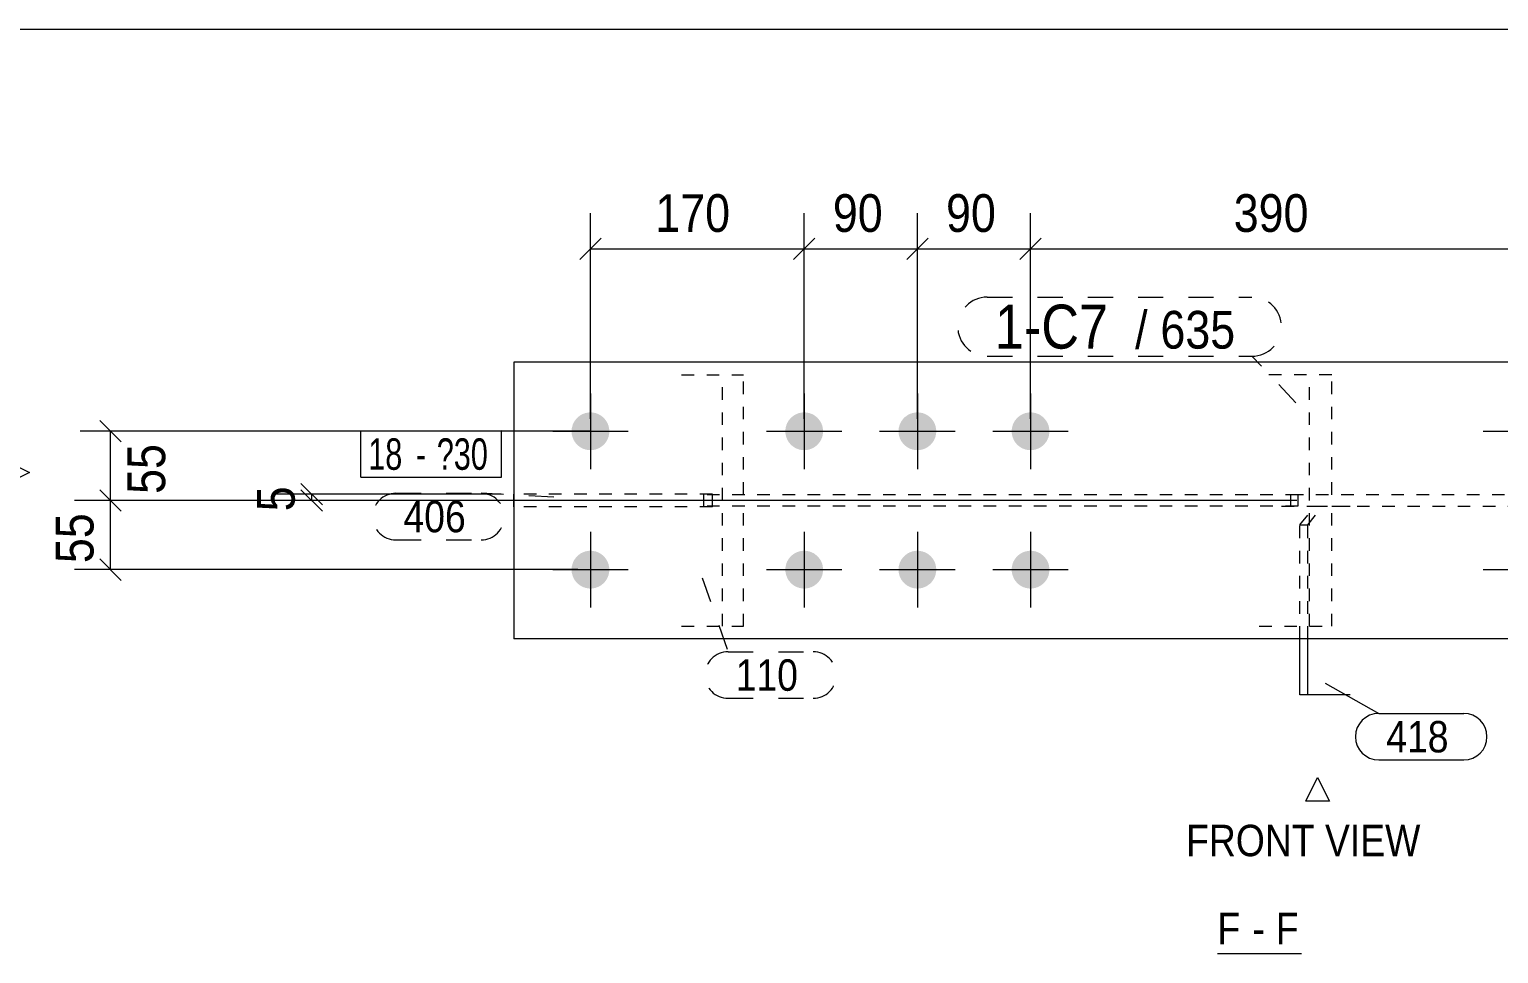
# Model space of a CAD drawing. Header units: millimetres. Extents: x 2 to 579, y 1 to 825.
# Drawn here: x 134.9 to 251.8, y 751.5 to 825 of the extents above; entities that cross this region are included whole.
import ezdxf

# ---------------------------------------------------------------- set-up
doc = ezdxf.new("R2010")
doc.units = ezdxf.units.MM
for name, pattern in [('XKITLINE00', [0]), ('XKITLINE01', [4, 1, -1, 1, -1]), ('XKITLINE02', [4, 2, -2]), ('XKITLINE03', [6, 3, -1, 1, -1])]:
    doc.linetypes.add(name, pattern=pattern)
for name, color, linetype, lineweight in [('Bolt', 3, 'Continuous', 0), ('BoltMark', 7, 'Continuous', 0), ('Dimensions', 7, 'Continuous', 0), ('DrawingSheet', 5, 'Continuous', 0), ('OtherObjectType', 7, 'Continuous', 0), ('Part', 2, 'Continuous', 0), ('PartMark', 7, 'Continuous', 0)]:
    doc.layers.add(name, color=color, linetype=linetype, lineweight=lineweight)
doc.styles.add('ARIAL', font='ARIAL.TTF')
doc.styles.add('ARIAL_NARROW', font='ARIALN.TTF')

# ---------------------------------------------------------------- blocks, each defined once
blk = doc.blocks.new('*A90')
at = {"layer": 'Bolt'}
for points in [[(179.61, 794.55), (179.64, 794.55), (179.68, 794.55), (179.72, 794.54), (179.75, 794.54), (179.79, 794.53), (179.83, 794.53), (179.86, 794.52), (179.9, 794.51), (179.94, 794.51), (179.97, 794.5), (180.01, 794.49), (180.04, 794.47), (180.08, 794.46), (180.11, 794.45), (180.14, 794.44), (180.18, 794.42), (180.21, 794.41), (180.25, 794.39), (180.28, 794.37), (180.31, 794.36), (180.34, 794.34), (180.37, 794.32), (180.4, 794.3), (180.43, 794.28), (180.46, 794.25), (180.49, 794.23), (180.52, 794.21), (180.55, 794.19), (180.58, 794.16), (180.61, 794.14), (180.63, 794.11), (180.66, 794.08), (180.68, 794.06), (180.71, 794.03), (180.73, 794), (180.75, 793.97), (180.78, 793.94), (180.8, 793.91), (180.82, 793.88), (180.84, 793.85), (180.86, 793.82), (180.88, 793.79), (180.89, 793.76), (180.91, 793.72), (180.93, 793.69), (180.94, 793.66), (180.96, 793.62), (180.97, 793.59), (180.98, 793.56), (181, 793.52), (181.01, 793.49), (181.02, 793.45), (181.03, 793.41), (181.03, 793.38), (181.04, 793.34), (181.05, 793.31), (181.05, 793.27), (181.06, 793.23), (181.06, 793.2), (181.07, 793.16), (181.07, 793.12), (181.07, 793.09), (181.07, 793.05), (181.07, 793.01), (181.07, 792.98), (181.07, 792.94), (181.06, 792.9), (181.06, 792.87), (181.05, 792.83), (181.05, 792.79), (181.04, 792.76), (181.03, 792.72), (181.03, 792.69), (181.02, 792.65), (181.01, 792.61), (181, 792.58), (180.98, 792.54), (180.97, 792.51), (180.96, 792.48), (180.94, 792.44), (180.93, 792.41), (180.91, 792.38), (180.89, 792.34), (180.88, 792.31), (180.86, 792.28), (180.84, 792.25), (180.82, 792.22), (180.8, 792.19), (180.78, 792.16), (180.75, 792.13), (180.73, 792.1), (180.71, 792.07), (180.68, 792.04), (180.66, 792.02), (180.63, 791.99), (180.61, 791.96), (180.58, 791.94), (180.55, 791.91), (180.52, 791.89), (180.49, 791.87), (180.46, 791.85), (180.43, 791.82), (180.4, 791.8), (180.37, 791.78), (180.34, 791.76), (180.31, 791.74), (180.28, 791.73), (180.25, 791.71), (180.21, 791.69), (180.18, 791.68), (180.14, 791.66), (180.11, 791.65), (180.08, 791.64), (180.04, 791.63), (180.01, 791.61), (179.97, 791.6), (179.94, 791.59), (179.9, 791.59), (179.86, 791.58), (179.83, 791.57), (179.79, 791.57), (179.75, 791.56), (179.72, 791.56), (179.68, 791.55), (179.64, 791.55), (179.61, 791.55), (179.57, 791.55), (179.53, 791.55), (179.5, 791.55), (179.46, 791.55), (179.42, 791.56), (179.39, 791.56), (179.35, 791.57), (179.31, 791.57), (179.28, 791.58), (179.24, 791.59), (179.21, 791.59), (179.17, 791.6), (179.14, 791.61), (179.1, 791.63), (179.07, 791.64), (179.03, 791.65), (179, 791.66), (178.96, 791.68), (178.93, 791.69), (178.9, 791.71), (178.86, 791.73), (178.83, 791.74), (178.8, 791.76), (178.77, 791.78), (178.74, 791.8), (178.71, 791.82), (178.68, 791.85), (178.65, 791.87), (178.62, 791.89), (178.59, 791.91), (178.56, 791.94), (178.54, 791.96), (178.51, 791.99), (178.48, 792.02), (178.46, 792.04), (178.44, 792.07), (178.41, 792.1), (178.39, 792.13), (178.37, 792.16), (178.34, 792.19), (178.32, 792.22), (178.3, 792.25), (178.28, 792.28), (178.27, 792.31), (178.25, 792.34), (178.23, 792.38), (178.21, 792.41), (178.2, 792.44), (178.19, 792.48), (178.17, 792.51), (178.16, 792.54), (178.15, 792.58), (178.14, 792.61), (178.13, 792.65), (178.12, 792.69), (178.11, 792.72), (178.1, 792.76), (178.09, 792.79), (178.09, 792.83), (178.08, 792.87), (178.08, 792.9), (178.08, 792.94), (178.07, 792.98), (178.07, 793.01), (178.07, 793.05), (178.07, 793.09), (178.07, 793.12), (178.08, 793.16), (178.08, 793.2), (178.08, 793.23), (178.09, 793.27), (178.09, 793.31), (178.1, 793.34), (178.11, 793.38), (178.12, 793.41), (178.13, 793.45), (178.14, 793.49), (178.15, 793.52), (178.16, 793.56), (178.17, 793.59), (178.19, 793.62), (178.2, 793.66), (178.21, 793.69), (178.23, 793.72), (178.25, 793.76), (178.27, 793.79), (178.28, 793.82), (178.3, 793.85), (178.32, 793.88), (178.34, 793.91), (178.37, 793.94), (178.39, 793.97), (178.41, 794), (178.44, 794.03), (178.46, 794.06), (178.48, 794.08), (178.51, 794.11), (178.54, 794.14), (178.56, 794.16), (178.59, 794.19), (178.62, 794.21), (178.65, 794.23), (178.68, 794.25), (178.71, 794.28), (178.74, 794.3), (178.77, 794.32), (178.8, 794.34), (178.83, 794.36), (178.86, 794.37), (178.9, 794.39), (178.93, 794.41), (178.96, 794.42), (179, 794.44), (179.03, 794.45), (179.07, 794.46), (179.1, 794.47), (179.14, 794.49), (179.17, 794.5), (179.21, 794.51), (179.24, 794.51), (179.28, 794.52), (179.31, 794.53), (179.35, 794.53), (179.39, 794.54), (179.42, 794.54), (179.46, 794.55), (179.5, 794.55), (179.53, 794.55), (179.57, 794.55)], [(196.61, 794.55), (196.64, 794.55), (196.68, 794.55), (196.72, 794.54), (196.75, 794.54), (196.79, 794.53), (196.83, 794.53), (196.86, 794.52), (196.9, 794.51), (196.94, 794.51), (196.97, 794.5), (197.01, 794.49), (197.04, 794.47), (197.08, 794.46), (197.11, 794.45), (197.14, 794.44), (197.18, 794.42), (197.21, 794.41), (197.25, 794.39), (197.28, 794.37), (197.31, 794.36), (197.34, 794.34), (197.37, 794.32), (197.4, 794.3), (197.43, 794.28), (197.46, 794.25), (197.49, 794.23), (197.52, 794.21), (197.55, 794.19), (197.58, 794.16), (197.61, 794.14), (197.63, 794.11), (197.66, 794.08), (197.68, 794.06), (197.71, 794.03), (197.73, 794), (197.75, 793.97), (197.78, 793.94), (197.8, 793.91), (197.82, 793.88), (197.84, 793.85), (197.86, 793.82), (197.88, 793.79), (197.89, 793.76), (197.91, 793.72), (197.93, 793.69), (197.94, 793.66), (197.96, 793.62), (197.97, 793.59), (197.98, 793.56), (198, 793.52), (198.01, 793.49), (198.02, 793.45), (198.03, 793.41), (198.03, 793.38), (198.04, 793.34), (198.05, 793.31), (198.05, 793.27), (198.06, 793.23), (198.06, 793.2), (198.07, 793.16), (198.07, 793.12), (198.07, 793.09), (198.07, 793.05), (198.07, 793.01), (198.07, 792.98), (198.07, 792.94), (198.06, 792.9), (198.06, 792.87), (198.05, 792.83), (198.05, 792.79), (198.04, 792.76), (198.03, 792.72), (198.03, 792.69), (198.02, 792.65), (198.01, 792.61), (198, 792.58), (197.98, 792.54), (197.97, 792.51), (197.96, 792.48), (197.94, 792.44), (197.93, 792.41), (197.91, 792.38), (197.89, 792.34), (197.88, 792.31), (197.86, 792.28), (197.84, 792.25), (197.82, 792.22), (197.8, 792.19), (197.78, 792.16), (197.75, 792.13), (197.73, 792.1), (197.71, 792.07), (197.68, 792.04), (197.66, 792.02), (197.63, 791.99), (197.61, 791.96), (197.58, 791.94), (197.55, 791.91), (197.52, 791.89), (197.49, 791.87), (197.46, 791.85), (197.43, 791.82), (197.4, 791.8), (197.37, 791.78), (197.34, 791.76), (197.31, 791.74), (197.28, 791.73), (197.25, 791.71), (197.21, 791.69), (197.18, 791.68), (197.14, 791.66), (197.11, 791.65), (197.08, 791.64), (197.04, 791.63), (197.01, 791.61), (196.97, 791.6), (196.94, 791.59), (196.9, 791.59), (196.86, 791.58), (196.83, 791.57), (196.79, 791.57), (196.75, 791.56), (196.72, 791.56), (196.68, 791.55), (196.64, 791.55), (196.61, 791.55), (196.57, 791.55), (196.53, 791.55), (196.5, 791.55), (196.46, 791.55), (196.42, 791.56), (196.39, 791.56), (196.35, 791.57), (196.31, 791.57), (196.28, 791.58), (196.24, 791.59), (196.21, 791.59), (196.17, 791.6), (196.14, 791.61), (196.1, 791.63), (196.07, 791.64), (196.03, 791.65), (196, 791.66), (195.96, 791.68), (195.93, 791.69), (195.9, 791.71), (195.86, 791.73), (195.83, 791.74), (195.8, 791.76), (195.77, 791.78), (195.74, 791.8), (195.71, 791.82), (195.68, 791.85), (195.65, 791.87), (195.62, 791.89), (195.59, 791.91), (195.56, 791.94), (195.54, 791.96), (195.51, 791.99), (195.48, 792.02), (195.46, 792.04), (195.44, 792.07), (195.41, 792.1), (195.39, 792.13), (195.37, 792.16), (195.34, 792.19), (195.32, 792.22), (195.3, 792.25), (195.28, 792.28), (195.27, 792.31), (195.25, 792.34), (195.23, 792.38), (195.21, 792.41), (195.2, 792.44), (195.19, 792.48), (195.17, 792.51), (195.16, 792.54), (195.15, 792.58), (195.14, 792.61), (195.13, 792.65), (195.12, 792.69), (195.11, 792.72), (195.1, 792.76), (195.09, 792.79), (195.09, 792.83), (195.08, 792.87), (195.08, 792.9), (195.08, 792.94), (195.07, 792.98), (195.07, 793.01), (195.07, 793.05), (195.07, 793.09), (195.07, 793.12), (195.08, 793.16), (195.08, 793.2), (195.08, 793.23), (195.09, 793.27), (195.09, 793.31), (195.1, 793.34), (195.11, 793.38), (195.12, 793.41), (195.13, 793.45), (195.14, 793.49), (195.15, 793.52), (195.16, 793.56), (195.17, 793.59), (195.19, 793.62), (195.2, 793.66), (195.21, 793.69), (195.23, 793.72), (195.25, 793.76), (195.27, 793.79), (195.28, 793.82), (195.3, 793.85), (195.32, 793.88), (195.34, 793.91), (195.37, 793.94), (195.39, 793.97), (195.41, 794), (195.44, 794.03), (195.46, 794.06), (195.48, 794.08), (195.51, 794.11), (195.54, 794.14), (195.56, 794.16), (195.59, 794.19), (195.62, 794.21), (195.65, 794.23), (195.68, 794.25), (195.71, 794.28), (195.74, 794.3), (195.77, 794.32), (195.8, 794.34), (195.83, 794.36), (195.86, 794.37), (195.9, 794.39), (195.93, 794.41), (195.96, 794.42), (196, 794.44), (196.03, 794.45), (196.07, 794.46), (196.1, 794.47), (196.14, 794.49), (196.17, 794.5), (196.21, 794.51), (196.24, 794.51), (196.28, 794.52), (196.31, 794.53), (196.35, 794.53), (196.39, 794.54), (196.42, 794.54), (196.46, 794.55), (196.5, 794.55), (196.53, 794.55), (196.57, 794.55)], [(205.61, 794.55), (205.64, 794.55), (205.68, 794.55), (205.72, 794.54), (205.75, 794.54), (205.79, 794.53), (205.83, 794.53), (205.86, 794.52), (205.9, 794.51), (205.94, 794.51), (205.97, 794.5), (206.01, 794.49), (206.04, 794.47), (206.08, 794.46), (206.11, 794.45), (206.14, 794.44), (206.18, 794.42), (206.21, 794.41), (206.25, 794.39), (206.28, 794.37), (206.31, 794.36), (206.34, 794.34), (206.37, 794.32), (206.4, 794.3), (206.43, 794.28), (206.46, 794.25), (206.49, 794.23), (206.52, 794.21), (206.55, 794.19), (206.58, 794.16), (206.61, 794.14), (206.63, 794.11), (206.66, 794.08), (206.68, 794.06), (206.71, 794.03), (206.73, 794), (206.75, 793.97), (206.78, 793.94), (206.8, 793.91), (206.82, 793.88), (206.84, 793.85), (206.86, 793.82), (206.88, 793.79), (206.89, 793.76), (206.91, 793.72), (206.93, 793.69), (206.94, 793.66), (206.96, 793.62), (206.97, 793.59), (206.98, 793.56), (207, 793.52), (207.01, 793.49), (207.02, 793.45), (207.03, 793.41), (207.03, 793.38), (207.04, 793.34), (207.05, 793.31), (207.05, 793.27), (207.06, 793.23), (207.06, 793.2), (207.07, 793.16), (207.07, 793.12), (207.07, 793.09), (207.07, 793.05), (207.07, 793.01), (207.07, 792.98), (207.07, 792.94), (207.06, 792.9), (207.06, 792.87), (207.05, 792.83), (207.05, 792.79), (207.04, 792.76), (207.03, 792.72), (207.03, 792.69), (207.02, 792.65), (207.01, 792.61), (207, 792.58), (206.98, 792.54), (206.97, 792.51), (206.96, 792.48), (206.94, 792.44), (206.93, 792.41), (206.91, 792.38), (206.89, 792.34), (206.88, 792.31), (206.86, 792.28), (206.84, 792.25), (206.82, 792.22), (206.8, 792.19), (206.78, 792.16), (206.75, 792.13), (206.73, 792.1), (206.71, 792.07), (206.68, 792.04), (206.66, 792.02), (206.63, 791.99), (206.61, 791.96), (206.58, 791.94), (206.55, 791.91), (206.52, 791.89), (206.49, 791.87), (206.46, 791.85), (206.43, 791.82), (206.4, 791.8), (206.37, 791.78), (206.34, 791.76), (206.31, 791.74), (206.28, 791.73), (206.25, 791.71), (206.21, 791.69), (206.18, 791.68), (206.14, 791.66), (206.11, 791.65), (206.08, 791.64), (206.04, 791.63), (206.01, 791.61), (205.97, 791.6), (205.94, 791.59), (205.9, 791.59), (205.86, 791.58), (205.83, 791.57), (205.79, 791.57), (205.75, 791.56), (205.72, 791.56), (205.68, 791.55), (205.64, 791.55), (205.61, 791.55), (205.57, 791.55), (205.53, 791.55), (205.5, 791.55), (205.46, 791.55), (205.42, 791.56), (205.39, 791.56), (205.35, 791.57), (205.31, 791.57), (205.28, 791.58), (205.24, 791.59), (205.21, 791.59), (205.17, 791.6), (205.14, 791.61), (205.1, 791.63), (205.07, 791.64), (205.03, 791.65), (205, 791.66), (204.96, 791.68), (204.93, 791.69), (204.9, 791.71), (204.86, 791.73), (204.83, 791.74), (204.8, 791.76), (204.77, 791.78), (204.74, 791.8), (204.71, 791.82), (204.68, 791.85), (204.65, 791.87), (204.62, 791.89), (204.59, 791.91), (204.56, 791.94), (204.54, 791.96), (204.51, 791.99), (204.48, 792.02), (204.46, 792.04), (204.44, 792.07), (204.41, 792.1), (204.39, 792.13), (204.37, 792.16), (204.34, 792.19), (204.32, 792.22), (204.3, 792.25), (204.28, 792.28), (204.27, 792.31), (204.25, 792.34), (204.23, 792.38), (204.21, 792.41), (204.2, 792.44), (204.19, 792.48), (204.17, 792.51), (204.16, 792.54), (204.15, 792.58), (204.14, 792.61), (204.13, 792.65), (204.12, 792.69), (204.11, 792.72), (204.1, 792.76), (204.09, 792.79), (204.09, 792.83), (204.08, 792.87), (204.08, 792.9), (204.08, 792.94), (204.07, 792.98), (204.07, 793.01), (204.07, 793.05), (204.07, 793.09), (204.07, 793.12), (204.08, 793.16), (204.08, 793.2), (204.08, 793.23), (204.09, 793.27), (204.09, 793.31), (204.1, 793.34), (204.11, 793.38), (204.12, 793.41), (204.13, 793.45), (204.14, 793.49), (204.15, 793.52), (204.16, 793.56), (204.17, 793.59), (204.19, 793.62), (204.2, 793.66), (204.21, 793.69), (204.23, 793.72), (204.25, 793.76), (204.27, 793.79), (204.28, 793.82), (204.3, 793.85), (204.32, 793.88), (204.34, 793.91), (204.37, 793.94), (204.39, 793.97), (204.41, 794), (204.44, 794.03), (204.46, 794.06), (204.48, 794.08), (204.51, 794.11), (204.54, 794.14), (204.56, 794.16), (204.59, 794.19), (204.62, 794.21), (204.65, 794.23), (204.68, 794.25), (204.71, 794.28), (204.74, 794.3), (204.77, 794.32), (204.8, 794.34), (204.83, 794.36), (204.86, 794.37), (204.9, 794.39), (204.93, 794.41), (204.96, 794.42), (205, 794.44), (205.03, 794.45), (205.07, 794.46), (205.1, 794.47), (205.14, 794.49), (205.17, 794.5), (205.21, 794.51), (205.24, 794.51), (205.28, 794.52), (205.31, 794.53), (205.35, 794.53), (205.39, 794.54), (205.42, 794.54), (205.46, 794.55), (205.5, 794.55), (205.53, 794.55), (205.57, 794.55)], [(214.61, 794.55), (214.64, 794.55), (214.68, 794.55), (214.72, 794.54), (214.75, 794.54), (214.79, 794.53), (214.83, 794.53), (214.86, 794.52), (214.9, 794.51), (214.94, 794.51), (214.97, 794.5), (215.01, 794.49), (215.04, 794.47), (215.08, 794.46), (215.11, 794.45), (215.14, 794.44), (215.18, 794.42), (215.21, 794.41), (215.25, 794.39), (215.28, 794.37), (215.31, 794.36), (215.34, 794.34), (215.37, 794.32), (215.4, 794.3), (215.43, 794.28), (215.46, 794.25), (215.49, 794.23), (215.52, 794.21), (215.55, 794.19), (215.58, 794.16), (215.61, 794.14), (215.63, 794.11), (215.66, 794.08), (215.68, 794.06), (215.71, 794.03), (215.73, 794), (215.75, 793.97), (215.78, 793.94), (215.8, 793.91), (215.82, 793.88), (215.84, 793.85), (215.86, 793.82), (215.88, 793.79), (215.89, 793.76), (215.91, 793.72), (215.93, 793.69), (215.94, 793.66), (215.96, 793.62), (215.97, 793.59), (215.98, 793.56), (216, 793.52), (216.01, 793.49), (216.02, 793.45), (216.03, 793.41), (216.03, 793.38), (216.04, 793.34), (216.05, 793.31), (216.05, 793.27), (216.06, 793.23), (216.06, 793.2), (216.07, 793.16), (216.07, 793.12), (216.07, 793.09), (216.07, 793.05), (216.07, 793.01), (216.07, 792.98), (216.07, 792.94), (216.06, 792.9), (216.06, 792.87), (216.05, 792.83), (216.05, 792.79), (216.04, 792.76), (216.03, 792.72), (216.03, 792.69), (216.02, 792.65), (216.01, 792.61), (216, 792.58), (215.98, 792.54), (215.97, 792.51), (215.96, 792.48), (215.94, 792.44), (215.93, 792.41), (215.91, 792.38), (215.89, 792.34), (215.88, 792.31), (215.86, 792.28), (215.84, 792.25), (215.82, 792.22), (215.8, 792.19), (215.78, 792.16), (215.75, 792.13), (215.73, 792.1), (215.71, 792.07), (215.68, 792.04), (215.66, 792.02), (215.63, 791.99), (215.61, 791.96), (215.58, 791.94), (215.55, 791.91), (215.52, 791.89), (215.49, 791.87), (215.46, 791.85), (215.43, 791.82), (215.4, 791.8), (215.37, 791.78), (215.34, 791.76), (215.31, 791.74), (215.28, 791.73), (215.25, 791.71), (215.21, 791.69), (215.18, 791.68), (215.14, 791.66), (215.11, 791.65), (215.08, 791.64), (215.04, 791.63), (215.01, 791.61), (214.97, 791.6), (214.94, 791.59), (214.9, 791.59), (214.86, 791.58), (214.83, 791.57), (214.79, 791.57), (214.75, 791.56), (214.72, 791.56), (214.68, 791.55), (214.64, 791.55), (214.61, 791.55), (214.57, 791.55), (214.53, 791.55), (214.5, 791.55), (214.46, 791.55), (214.42, 791.56), (214.39, 791.56), (214.35, 791.57), (214.31, 791.57), (214.28, 791.58), (214.24, 791.59), (214.21, 791.59), (214.17, 791.6), (214.14, 791.61), (214.1, 791.63), (214.07, 791.64), (214.03, 791.65), (214, 791.66), (213.96, 791.68), (213.93, 791.69), (213.9, 791.71), (213.86, 791.73), (213.83, 791.74), (213.8, 791.76), (213.77, 791.78), (213.74, 791.8), (213.71, 791.82), (213.68, 791.85), (213.65, 791.87), (213.62, 791.89), (213.59, 791.91), (213.56, 791.94), (213.54, 791.96), (213.51, 791.99), (213.48, 792.02), (213.46, 792.04), (213.44, 792.07), (213.41, 792.1), (213.39, 792.13), (213.37, 792.16), (213.34, 792.19), (213.32, 792.22), (213.3, 792.25), (213.28, 792.28), (213.27, 792.31), (213.25, 792.34), (213.23, 792.38), (213.21, 792.41), (213.2, 792.44), (213.19, 792.48), (213.17, 792.51), (213.16, 792.54), (213.15, 792.58), (213.14, 792.61), (213.13, 792.65), (213.12, 792.69), (213.11, 792.72), (213.1, 792.76), (213.09, 792.79), (213.09, 792.83), (213.08, 792.87), (213.08, 792.9), (213.08, 792.94), (213.07, 792.98), (213.07, 793.01), (213.07, 793.05), (213.07, 793.09), (213.07, 793.12), (213.08, 793.16), (213.08, 793.2), (213.08, 793.23), (213.09, 793.27), (213.09, 793.31), (213.1, 793.34), (213.11, 793.38), (213.12, 793.41), (213.13, 793.45), (213.14, 793.49), (213.15, 793.52), (213.16, 793.56), (213.17, 793.59), (213.19, 793.62), (213.2, 793.66), (213.21, 793.69), (213.23, 793.72), (213.25, 793.76), (213.27, 793.79), (213.28, 793.82), (213.3, 793.85), (213.32, 793.88), (213.34, 793.91), (213.37, 793.94), (213.39, 793.97), (213.41, 794), (213.44, 794.03), (213.46, 794.06), (213.48, 794.08), (213.51, 794.11), (213.54, 794.14), (213.56, 794.16), (213.59, 794.19), (213.62, 794.21), (213.65, 794.23), (213.68, 794.25), (213.71, 794.28), (213.74, 794.3), (213.77, 794.32), (213.8, 794.34), (213.83, 794.36), (213.86, 794.37), (213.9, 794.39), (213.93, 794.41), (213.96, 794.42), (214, 794.44), (214.03, 794.45), (214.07, 794.46), (214.1, 794.47), (214.14, 794.49), (214.17, 794.5), (214.21, 794.51), (214.24, 794.51), (214.28, 794.52), (214.31, 794.53), (214.35, 794.53), (214.39, 794.54), (214.42, 794.54), (214.46, 794.55), (214.5, 794.55), (214.53, 794.55), (214.57, 794.55)], [(179.61, 783.55), (179.64, 783.55), (179.68, 783.55), (179.72, 783.54), (179.75, 783.54), (179.79, 783.53), (179.83, 783.53), (179.86, 783.52), (179.9, 783.51), (179.94, 783.51), (179.97, 783.5), (180.01, 783.49), (180.04, 783.47), (180.08, 783.46), (180.11, 783.45), (180.14, 783.44), (180.18, 783.42), (180.21, 783.41), (180.25, 783.39), (180.28, 783.37), (180.31, 783.36), (180.34, 783.34), (180.37, 783.32), (180.4, 783.3), (180.43, 783.28), (180.46, 783.25), (180.49, 783.23), (180.52, 783.21), (180.55, 783.19), (180.58, 783.16), (180.61, 783.14), (180.63, 783.11), (180.66, 783.08), (180.68, 783.06), (180.71, 783.03), (180.73, 783), (180.75, 782.97), (180.78, 782.94), (180.8, 782.91), (180.82, 782.88), (180.84, 782.85), (180.86, 782.82), (180.88, 782.79), (180.89, 782.76), (180.91, 782.72), (180.93, 782.69), (180.94, 782.66), (180.96, 782.62), (180.97, 782.59), (180.98, 782.56), (181, 782.52), (181.01, 782.49), (181.02, 782.45), (181.03, 782.41), (181.03, 782.38), (181.04, 782.34), (181.05, 782.31), (181.05, 782.27), (181.06, 782.23), (181.06, 782.2), (181.07, 782.16), (181.07, 782.12), (181.07, 782.09), (181.07, 782.05), (181.07, 782.01), (181.07, 781.98), (181.07, 781.94), (181.06, 781.9), (181.06, 781.87), (181.05, 781.83), (181.05, 781.79), (181.04, 781.76), (181.03, 781.72), (181.03, 781.69), (181.02, 781.65), (181.01, 781.61), (181, 781.58), (180.98, 781.54), (180.97, 781.51), (180.96, 781.48), (180.94, 781.44), (180.93, 781.41), (180.91, 781.38), (180.89, 781.34), (180.88, 781.31), (180.86, 781.28), (180.84, 781.25), (180.82, 781.22), (180.8, 781.19), (180.78, 781.16), (180.75, 781.13), (180.73, 781.1), (180.71, 781.07), (180.68, 781.04), (180.66, 781.02), (180.63, 780.99), (180.61, 780.96), (180.58, 780.94), (180.55, 780.91), (180.52, 780.89), (180.49, 780.87), (180.46, 780.85), (180.43, 780.82), (180.4, 780.8), (180.37, 780.78), (180.34, 780.76), (180.31, 780.74), (180.28, 780.73), (180.25, 780.71), (180.21, 780.69), (180.18, 780.68), (180.14, 780.66), (180.11, 780.65), (180.08, 780.64), (180.04, 780.63), (180.01, 780.61), (179.97, 780.6), (179.94, 780.59), (179.9, 780.59), (179.86, 780.58), (179.83, 780.57), (179.79, 780.57), (179.75, 780.56), (179.72, 780.56), (179.68, 780.55), (179.64, 780.55), (179.61, 780.55), (179.57, 780.55), (179.53, 780.55), (179.5, 780.55), (179.46, 780.55), (179.42, 780.56), (179.39, 780.56), (179.35, 780.57), (179.31, 780.57), (179.28, 780.58), (179.24, 780.59), (179.21, 780.59), (179.17, 780.6), (179.14, 780.61), (179.1, 780.63), (179.07, 780.64), (179.03, 780.65), (179, 780.66), (178.96, 780.68), (178.93, 780.69), (178.9, 780.71), (178.86, 780.73), (178.83, 780.74), (178.8, 780.76), (178.77, 780.78), (178.74, 780.8), (178.71, 780.82), (178.68, 780.85), (178.65, 780.87), (178.62, 780.89), (178.59, 780.91), (178.56, 780.94), (178.54, 780.96), (178.51, 780.99), (178.48, 781.02), (178.46, 781.04), (178.44, 781.07), (178.41, 781.1), (178.39, 781.13), (178.37, 781.16), (178.34, 781.19), (178.32, 781.22), (178.3, 781.25), (178.28, 781.28), (178.27, 781.31), (178.25, 781.34), (178.23, 781.38), (178.21, 781.41), (178.2, 781.44), (178.19, 781.48), (178.17, 781.51), (178.16, 781.54), (178.15, 781.58), (178.14, 781.61), (178.13, 781.65), (178.12, 781.69), (178.11, 781.72), (178.1, 781.76), (178.09, 781.79), (178.09, 781.83), (178.08, 781.87), (178.08, 781.9), (178.08, 781.94), (178.07, 781.98), (178.07, 782.01), (178.07, 782.05), (178.07, 782.09), (178.07, 782.12), (178.08, 782.16), (178.08, 782.2), (178.08, 782.23), (178.09, 782.27), (178.09, 782.31), (178.1, 782.34), (178.11, 782.38), (178.12, 782.41), (178.13, 782.45), (178.14, 782.49), (178.15, 782.52), (178.16, 782.56), (178.17, 782.59), (178.19, 782.62), (178.2, 782.66), (178.21, 782.69), (178.23, 782.72), (178.25, 782.76), (178.27, 782.79), (178.28, 782.82), (178.3, 782.85), (178.32, 782.88), (178.34, 782.91), (178.37, 782.94), (178.39, 782.97), (178.41, 783), (178.44, 783.03), (178.46, 783.06), (178.48, 783.08), (178.51, 783.11), (178.54, 783.14), (178.56, 783.16), (178.59, 783.19), (178.62, 783.21), (178.65, 783.23), (178.68, 783.25), (178.71, 783.28), (178.74, 783.3), (178.77, 783.32), (178.8, 783.34), (178.83, 783.36), (178.86, 783.37), (178.9, 783.39), (178.93, 783.41), (178.96, 783.42), (179, 783.44), (179.03, 783.45), (179.07, 783.46), (179.1, 783.47), (179.14, 783.49), (179.17, 783.5), (179.21, 783.51), (179.24, 783.51), (179.28, 783.52), (179.31, 783.53), (179.35, 783.53), (179.39, 783.54), (179.42, 783.54), (179.46, 783.55), (179.5, 783.55), (179.53, 783.55), (179.57, 783.55)], [(196.61, 783.55), (196.64, 783.55), (196.68, 783.55), (196.72, 783.54), (196.75, 783.54), (196.79, 783.53), (196.83, 783.53), (196.86, 783.52), (196.9, 783.51), (196.94, 783.51), (196.97, 783.5), (197.01, 783.49), (197.04, 783.47), (197.08, 783.46), (197.11, 783.45), (197.14, 783.44), (197.18, 783.42), (197.21, 783.41), (197.25, 783.39), (197.28, 783.37), (197.31, 783.36), (197.34, 783.34), (197.37, 783.32), (197.4, 783.3), (197.43, 783.28), (197.46, 783.25), (197.49, 783.23), (197.52, 783.21), (197.55, 783.19), (197.58, 783.16), (197.61, 783.14), (197.63, 783.11), (197.66, 783.08), (197.68, 783.06), (197.71, 783.03), (197.73, 783), (197.75, 782.97), (197.78, 782.94), (197.8, 782.91), (197.82, 782.88), (197.84, 782.85), (197.86, 782.82), (197.88, 782.79), (197.89, 782.76), (197.91, 782.72), (197.93, 782.69), (197.94, 782.66), (197.96, 782.62), (197.97, 782.59), (197.98, 782.56), (198, 782.52), (198.01, 782.49), (198.02, 782.45), (198.03, 782.41), (198.03, 782.38), (198.04, 782.34), (198.05, 782.31), (198.05, 782.27), (198.06, 782.23), (198.06, 782.2), (198.07, 782.16), (198.07, 782.12), (198.07, 782.09), (198.07, 782.05), (198.07, 782.01), (198.07, 781.98), (198.07, 781.94), (198.06, 781.9), (198.06, 781.87), (198.05, 781.83), (198.05, 781.79), (198.04, 781.76), (198.03, 781.72), (198.03, 781.69), (198.02, 781.65), (198.01, 781.61), (198, 781.58), (197.98, 781.54), (197.97, 781.51), (197.96, 781.48), (197.94, 781.44), (197.93, 781.41), (197.91, 781.38), (197.89, 781.34), (197.88, 781.31), (197.86, 781.28), (197.84, 781.25), (197.82, 781.22), (197.8, 781.19), (197.78, 781.16), (197.75, 781.13), (197.73, 781.1), (197.71, 781.07), (197.68, 781.04), (197.66, 781.02), (197.63, 780.99), (197.61, 780.96), (197.58, 780.94), (197.55, 780.91), (197.52, 780.89), (197.49, 780.87), (197.46, 780.85), (197.43, 780.82), (197.4, 780.8), (197.37, 780.78), (197.34, 780.76), (197.31, 780.74), (197.28, 780.73), (197.25, 780.71), (197.21, 780.69), (197.18, 780.68), (197.14, 780.66), (197.11, 780.65), (197.08, 780.64), (197.04, 780.63), (197.01, 780.61), (196.97, 780.6), (196.94, 780.59), (196.9, 780.59), (196.86, 780.58), (196.83, 780.57), (196.79, 780.57), (196.75, 780.56), (196.72, 780.56), (196.68, 780.55), (196.64, 780.55), (196.61, 780.55), (196.57, 780.55), (196.53, 780.55), (196.5, 780.55), (196.46, 780.55), (196.42, 780.56), (196.39, 780.56), (196.35, 780.57), (196.31, 780.57), (196.28, 780.58), (196.24, 780.59), (196.21, 780.59), (196.17, 780.6), (196.14, 780.61), (196.1, 780.63), (196.07, 780.64), (196.03, 780.65), (196, 780.66), (195.96, 780.68), (195.93, 780.69), (195.9, 780.71), (195.86, 780.73), (195.83, 780.74), (195.8, 780.76), (195.77, 780.78), (195.74, 780.8), (195.71, 780.82), (195.68, 780.85), (195.65, 780.87), (195.62, 780.89), (195.59, 780.91), (195.56, 780.94), (195.54, 780.96), (195.51, 780.99), (195.48, 781.02), (195.46, 781.04), (195.44, 781.07), (195.41, 781.1), (195.39, 781.13), (195.37, 781.16), (195.34, 781.19), (195.32, 781.22), (195.3, 781.25), (195.28, 781.28), (195.27, 781.31), (195.25, 781.34), (195.23, 781.38), (195.21, 781.41), (195.2, 781.44), (195.19, 781.48), (195.17, 781.51), (195.16, 781.54), (195.15, 781.58), (195.14, 781.61), (195.13, 781.65), (195.12, 781.69), (195.11, 781.72), (195.1, 781.76), (195.09, 781.79), (195.09, 781.83), (195.08, 781.87), (195.08, 781.9), (195.08, 781.94), (195.07, 781.98), (195.07, 782.01), (195.07, 782.05), (195.07, 782.09), (195.07, 782.12), (195.08, 782.16), (195.08, 782.2), (195.08, 782.23), (195.09, 782.27), (195.09, 782.31), (195.1, 782.34), (195.11, 782.38), (195.12, 782.41), (195.13, 782.45), (195.14, 782.49), (195.15, 782.52), (195.16, 782.56), (195.17, 782.59), (195.19, 782.62), (195.2, 782.66), (195.21, 782.69), (195.23, 782.72), (195.25, 782.76), (195.27, 782.79), (195.28, 782.82), (195.3, 782.85), (195.32, 782.88), (195.34, 782.91), (195.37, 782.94), (195.39, 782.97), (195.41, 783), (195.44, 783.03), (195.46, 783.06), (195.48, 783.08), (195.51, 783.11), (195.54, 783.14), (195.56, 783.16), (195.59, 783.19), (195.62, 783.21), (195.65, 783.23), (195.68, 783.25), (195.71, 783.28), (195.74, 783.3), (195.77, 783.32), (195.8, 783.34), (195.83, 783.36), (195.86, 783.37), (195.9, 783.39), (195.93, 783.41), (195.96, 783.42), (196, 783.44), (196.03, 783.45), (196.07, 783.46), (196.1, 783.47), (196.14, 783.49), (196.17, 783.5), (196.21, 783.51), (196.24, 783.51), (196.28, 783.52), (196.31, 783.53), (196.35, 783.53), (196.39, 783.54), (196.42, 783.54), (196.46, 783.55), (196.5, 783.55), (196.53, 783.55), (196.57, 783.55)], [(205.61, 783.55), (205.64, 783.55), (205.68, 783.55), (205.72, 783.54), (205.75, 783.54), (205.79, 783.53), (205.83, 783.53), (205.86, 783.52), (205.9, 783.51), (205.94, 783.51), (205.97, 783.5), (206.01, 783.49), (206.04, 783.47), (206.08, 783.46), (206.11, 783.45), (206.14, 783.44), (206.18, 783.42), (206.21, 783.41), (206.25, 783.39), (206.28, 783.37), (206.31, 783.36), (206.34, 783.34), (206.37, 783.32), (206.4, 783.3), (206.43, 783.28), (206.46, 783.25), (206.49, 783.23), (206.52, 783.21), (206.55, 783.19), (206.58, 783.16), (206.61, 783.14), (206.63, 783.11), (206.66, 783.08), (206.68, 783.06), (206.71, 783.03), (206.73, 783), (206.75, 782.97), (206.78, 782.94), (206.8, 782.91), (206.82, 782.88), (206.84, 782.85), (206.86, 782.82), (206.88, 782.79), (206.89, 782.76), (206.91, 782.72), (206.93, 782.69), (206.94, 782.66), (206.96, 782.62), (206.97, 782.59), (206.98, 782.56), (207, 782.52), (207.01, 782.49), (207.02, 782.45), (207.03, 782.41), (207.03, 782.38), (207.04, 782.34), (207.05, 782.31), (207.05, 782.27), (207.06, 782.23), (207.06, 782.2), (207.07, 782.16), (207.07, 782.12), (207.07, 782.09), (207.07, 782.05), (207.07, 782.01), (207.07, 781.98), (207.07, 781.94), (207.06, 781.9), (207.06, 781.87), (207.05, 781.83), (207.05, 781.79), (207.04, 781.76), (207.03, 781.72), (207.03, 781.69), (207.02, 781.65), (207.01, 781.61), (207, 781.58), (206.98, 781.54), (206.97, 781.51), (206.96, 781.48), (206.94, 781.44), (206.93, 781.41), (206.91, 781.38), (206.89, 781.34), (206.88, 781.31), (206.86, 781.28), (206.84, 781.25), (206.82, 781.22), (206.8, 781.19), (206.78, 781.16), (206.75, 781.13), (206.73, 781.1), (206.71, 781.07), (206.68, 781.04), (206.66, 781.02), (206.63, 780.99), (206.61, 780.96), (206.58, 780.94), (206.55, 780.91), (206.52, 780.89), (206.49, 780.87), (206.46, 780.85), (206.43, 780.82), (206.4, 780.8), (206.37, 780.78), (206.34, 780.76), (206.31, 780.74), (206.28, 780.73), (206.25, 780.71), (206.21, 780.69), (206.18, 780.68), (206.14, 780.66), (206.11, 780.65), (206.08, 780.64), (206.04, 780.63), (206.01, 780.61), (205.97, 780.6), (205.94, 780.59), (205.9, 780.59), (205.86, 780.58), (205.83, 780.57), (205.79, 780.57), (205.75, 780.56), (205.72, 780.56), (205.68, 780.55), (205.64, 780.55), (205.61, 780.55), (205.57, 780.55), (205.53, 780.55), (205.5, 780.55), (205.46, 780.55), (205.42, 780.56), (205.39, 780.56), (205.35, 780.57), (205.31, 780.57), (205.28, 780.58), (205.24, 780.59), (205.21, 780.59), (205.17, 780.6), (205.14, 780.61), (205.1, 780.63), (205.07, 780.64), (205.03, 780.65), (205, 780.66), (204.96, 780.68), (204.93, 780.69), (204.9, 780.71), (204.86, 780.73), (204.83, 780.74), (204.8, 780.76), (204.77, 780.78), (204.74, 780.8), (204.71, 780.82), (204.68, 780.85), (204.65, 780.87), (204.62, 780.89), (204.59, 780.91), (204.56, 780.94), (204.54, 780.96), (204.51, 780.99), (204.48, 781.02), (204.46, 781.04), (204.44, 781.07), (204.41, 781.1), (204.39, 781.13), (204.37, 781.16), (204.34, 781.19), (204.32, 781.22), (204.3, 781.25), (204.28, 781.28), (204.27, 781.31), (204.25, 781.34), (204.23, 781.38), (204.21, 781.41), (204.2, 781.44), (204.19, 781.48), (204.17, 781.51), (204.16, 781.54), (204.15, 781.58), (204.14, 781.61), (204.13, 781.65), (204.12, 781.69), (204.11, 781.72), (204.1, 781.76), (204.09, 781.79), (204.09, 781.83), (204.08, 781.87), (204.08, 781.9), (204.08, 781.94), (204.07, 781.98), (204.07, 782.01), (204.07, 782.05), (204.07, 782.09), (204.07, 782.12), (204.08, 782.16), (204.08, 782.2), (204.08, 782.23), (204.09, 782.27), (204.09, 782.31), (204.1, 782.34), (204.11, 782.38), (204.12, 782.41), (204.13, 782.45), (204.14, 782.49), (204.15, 782.52), (204.16, 782.56), (204.17, 782.59), (204.19, 782.62), (204.2, 782.66), (204.21, 782.69), (204.23, 782.72), (204.25, 782.76), (204.27, 782.79), (204.28, 782.82), (204.3, 782.85), (204.32, 782.88), (204.34, 782.91), (204.37, 782.94), (204.39, 782.97), (204.41, 783), (204.44, 783.03), (204.46, 783.06), (204.48, 783.08), (204.51, 783.11), (204.54, 783.14), (204.56, 783.16), (204.59, 783.19), (204.62, 783.21), (204.65, 783.23), (204.68, 783.25), (204.71, 783.28), (204.74, 783.3), (204.77, 783.32), (204.8, 783.34), (204.83, 783.36), (204.86, 783.37), (204.9, 783.39), (204.93, 783.41), (204.96, 783.42), (205, 783.44), (205.03, 783.45), (205.07, 783.46), (205.1, 783.47), (205.14, 783.49), (205.17, 783.5), (205.21, 783.51), (205.24, 783.51), (205.28, 783.52), (205.31, 783.53), (205.35, 783.53), (205.39, 783.54), (205.42, 783.54), (205.46, 783.55), (205.5, 783.55), (205.53, 783.55), (205.57, 783.55)], [(214.61, 783.55), (214.64, 783.55), (214.68, 783.55), (214.72, 783.54), (214.75, 783.54), (214.79, 783.53), (214.83, 783.53), (214.86, 783.52), (214.9, 783.51), (214.94, 783.51), (214.97, 783.5), (215.01, 783.49), (215.04, 783.47), (215.08, 783.46), (215.11, 783.45), (215.14, 783.44), (215.18, 783.42), (215.21, 783.41), (215.25, 783.39), (215.28, 783.37), (215.31, 783.36), (215.34, 783.34), (215.37, 783.32), (215.4, 783.3), (215.43, 783.28), (215.46, 783.25), (215.49, 783.23), (215.52, 783.21), (215.55, 783.19), (215.58, 783.16), (215.61, 783.14), (215.63, 783.11), (215.66, 783.08), (215.68, 783.06), (215.71, 783.03), (215.73, 783), (215.75, 782.97), (215.78, 782.94), (215.8, 782.91), (215.82, 782.88), (215.84, 782.85), (215.86, 782.82), (215.88, 782.79), (215.89, 782.76), (215.91, 782.72), (215.93, 782.69), (215.94, 782.66), (215.96, 782.62), (215.97, 782.59), (215.98, 782.56), (216, 782.52), (216.01, 782.49), (216.02, 782.45), (216.03, 782.41), (216.03, 782.38), (216.04, 782.34), (216.05, 782.31), (216.05, 782.27), (216.06, 782.23), (216.06, 782.2), (216.07, 782.16), (216.07, 782.12), (216.07, 782.09), (216.07, 782.05), (216.07, 782.01), (216.07, 781.98), (216.07, 781.94), (216.06, 781.9), (216.06, 781.87), (216.05, 781.83), (216.05, 781.79), (216.04, 781.76), (216.03, 781.72), (216.03, 781.69), (216.02, 781.65), (216.01, 781.61), (216, 781.58), (215.98, 781.54), (215.97, 781.51), (215.96, 781.48), (215.94, 781.44), (215.93, 781.41), (215.91, 781.38), (215.89, 781.34), (215.88, 781.31), (215.86, 781.28), (215.84, 781.25), (215.82, 781.22), (215.8, 781.19), (215.78, 781.16), (215.75, 781.13), (215.73, 781.1), (215.71, 781.07), (215.68, 781.04), (215.66, 781.02), (215.63, 780.99), (215.61, 780.96), (215.58, 780.94), (215.55, 780.91), (215.52, 780.89), (215.49, 780.87), (215.46, 780.85), (215.43, 780.82), (215.4, 780.8), (215.37, 780.78), (215.34, 780.76), (215.31, 780.74), (215.28, 780.73), (215.25, 780.71), (215.21, 780.69), (215.18, 780.68), (215.14, 780.66), (215.11, 780.65), (215.08, 780.64), (215.04, 780.63), (215.01, 780.61), (214.97, 780.6), (214.94, 780.59), (214.9, 780.59), (214.86, 780.58), (214.83, 780.57), (214.79, 780.57), (214.75, 780.56), (214.72, 780.56), (214.68, 780.55), (214.64, 780.55), (214.61, 780.55), (214.57, 780.55), (214.53, 780.55), (214.5, 780.55), (214.46, 780.55), (214.42, 780.56), (214.39, 780.56), (214.35, 780.57), (214.31, 780.57), (214.28, 780.58), (214.24, 780.59), (214.21, 780.59), (214.17, 780.6), (214.14, 780.61), (214.1, 780.63), (214.07, 780.64), (214.03, 780.65), (214, 780.66), (213.96, 780.68), (213.93, 780.69), (213.9, 780.71), (213.86, 780.73), (213.83, 780.74), (213.8, 780.76), (213.77, 780.78), (213.74, 780.8), (213.71, 780.82), (213.68, 780.85), (213.65, 780.87), (213.62, 780.89), (213.59, 780.91), (213.56, 780.94), (213.54, 780.96), (213.51, 780.99), (213.48, 781.02), (213.46, 781.04), (213.44, 781.07), (213.41, 781.1), (213.39, 781.13), (213.37, 781.16), (213.34, 781.19), (213.32, 781.22), (213.3, 781.25), (213.28, 781.28), (213.27, 781.31), (213.25, 781.34), (213.23, 781.38), (213.21, 781.41), (213.2, 781.44), (213.19, 781.48), (213.17, 781.51), (213.16, 781.54), (213.15, 781.58), (213.14, 781.61), (213.13, 781.65), (213.12, 781.69), (213.11, 781.72), (213.1, 781.76), (213.09, 781.79), (213.09, 781.83), (213.08, 781.87), (213.08, 781.9), (213.08, 781.94), (213.07, 781.98), (213.07, 782.01), (213.07, 782.05), (213.07, 782.09), (213.07, 782.12), (213.08, 782.16), (213.08, 782.2), (213.08, 782.23), (213.09, 782.27), (213.09, 782.31), (213.1, 782.34), (213.11, 782.38), (213.12, 782.41), (213.13, 782.45), (213.14, 782.49), (213.15, 782.52), (213.16, 782.56), (213.17, 782.59), (213.19, 782.62), (213.2, 782.66), (213.21, 782.69), (213.23, 782.72), (213.25, 782.76), (213.27, 782.79), (213.28, 782.82), (213.3, 782.85), (213.32, 782.88), (213.34, 782.91), (213.37, 782.94), (213.39, 782.97), (213.41, 783), (213.44, 783.03), (213.46, 783.06), (213.48, 783.08), (213.51, 783.11), (213.54, 783.14), (213.56, 783.16), (213.59, 783.19), (213.62, 783.21), (213.65, 783.23), (213.68, 783.25), (213.71, 783.28), (213.74, 783.3), (213.77, 783.32), (213.8, 783.34), (213.83, 783.36), (213.86, 783.37), (213.9, 783.39), (213.93, 783.41), (213.96, 783.42), (214, 783.44), (214.03, 783.45), (214.07, 783.46), (214.1, 783.47), (214.14, 783.49), (214.17, 783.5), (214.21, 783.51), (214.24, 783.51), (214.28, 783.52), (214.31, 783.53), (214.35, 783.53), (214.39, 783.54), (214.42, 783.54), (214.46, 783.55), (214.5, 783.55), (214.53, 783.55), (214.57, 783.55)]]:
    blk.add_hatch(color=3, dxfattribs=at).paths.add_polyline_path(points, flags=17)
at = {"layer": 'Bolt', "color": 3, "linetype": 'XKITLINE00', "lineweight": 0}
for p, q in [((179.57, 796.05), (179.57, 790.05)), ((196.57, 796.05), (196.57, 790.05)), ((205.57, 796.05), (205.57, 790.05)), ((214.57, 796.05), (214.57, 790.05)), ((176.57, 793.05), (182.57, 793.05)), ((193.57, 793.05), (199.57, 793.05)), ((202.57, 793.05), (208.57, 793.05)), ((211.57, 793.05), (217.57, 793.05)), ((250.57, 793.05), (256.57, 793.05)), ((179.57, 785.05), (179.57, 779.05)), ((196.57, 785.05), (196.57, 779.05)), ((205.57, 785.05), (205.57, 779.05)), ((214.57, 785.05), (214.57, 779.05)), ((176.57, 782.05), (182.57, 782.05)), ((193.57, 782.05), (199.57, 782.05)), ((202.57, 782.05), (208.57, 782.05)), ((211.57, 782.05), (217.57, 782.05)), ((250.57, 782.05), (256.57, 782.05))]:
    blk.add_line(p, q, dxfattribs=at)
blk = doc.blocks.new('*A93')
at = {"layer": 'Part', "color": 2, "linetype": 'XKITLINE00', "lineweight": 0}
for p, q in [((306.48, 798.55), (173.47, 798.55)), ((173.47, 798.55), (173.47, 776.55)), ((306.48, 776.55), (173.47, 776.55))]:
    blk.add_line(p, q, dxfattribs=at)
blk = doc.blocks.new('*A94')
at = {"layer": 'Part'}
blk.add_hatch(color=2, dxfattribs=at).paths.add_polyline_path([(273.78, 788.95), (275.38, 788.95), (274.58, 787.55)], flags=17)
at = {"layer": 'Part', "color": 7, "linetype": 'XKITLINE01', "lineweight": 0}
for p, q in [((238.53, 797.55), (232.76, 797.55)), ((236.75, 777.55), (236.75, 797.55)), ((238.53, 788), (238.53, 797.55)), ((294.05, 797.55), (288.27, 797.55)), ((292.27, 797.55), (292.27, 788)), ((294.05, 777.55), (294.05, 797.55)), ((292.27, 788), (234.54, 788)), ((234.54, 787.1), (292.27, 787.1)), ((238.53, 777.55), (238.53, 787.1)), ((292.27, 787.1), (292.27, 777.55)), ((232.76, 777.55), (238.53, 777.55)), ((288.27, 777.55), (294.05, 777.55))]:
    blk.add_line(p, q, dxfattribs=at)
at = {"layer": 'Part', "color": 2, "linetype": 'XKITLINE00', "lineweight": 0}
for p, q in [((274.58, 787.55), (273.78, 788.95)), ((273.78, 788.95), (275.38, 788.95)), ((275.38, 788.95), (274.58, 787.55))]:
    blk.add_line(p, q, dxfattribs=at)
at = {"layer": 'Part', "color": 7, "linetype": 'XKITLINE03', "lineweight": 0}
blk.add_line((261.41, 787.55), (271.59, 787.55), dxfattribs=at)
at = {"layer": 'Part', "color": 2, "linetype": 'XKITLINE00', "lineweight": 0}
blk.add_circle((274.58, 788.45), 1, dxfattribs=at)
blk = doc.blocks.new('*A95')
at = {"layer": 'Part', "color": 7, "linetype": 'XKITLINE01', "lineweight": 0}
for p, q in [((186.82, 797.55), (191.75, 797.55)), ((190.08, 777.55), (190.08, 797.55)), ((191.75, 788), (191.75, 797.55)), ((235.84, 788), (188.48, 788)), ((235.27, 787.1), (235.27, 788)), ((235.84, 788), (235.84, 787.1)), ((235.84, 787.1), (188.48, 787.1)), ((191.75, 777.55), (191.75, 787.1)), ((186.82, 777.55), (191.75, 777.55))]:
    blk.add_line(p, q, dxfattribs=at)
at = {"layer": 'Part', "color": 7, "linetype": 'XKITLINE03', "lineweight": 0}
blk.add_line((222.28, 787.55), (213.59, 787.55), dxfattribs=at)
blk = doc.blocks.new('*A96')
at = {"layer": 'Part', "color": 7, "linetype": 'XKITLINE01', "lineweight": 0}
for p, q in [((189.27, 788.05), (173.47, 788.05)), ((173.47, 787.05), (173.47, 788.05)), ((188.58, 787.05), (188.58, 788.05)), ((189.27, 787.05), (189.27, 788.05)), ((189.27, 787.05), (173.47, 787.05))]:
    blk.add_line(p, q, dxfattribs=at)
blk = doc.blocks.new('*A100')
at = {"layer": 'Part', "color": 7, "linetype": 'XKITLINE01', "lineweight": 0}
for p, q in [((236, 785.6), (237.18, 787.1)), ((236.62, 785.6), (237.8, 787.1)), ((237.18, 787.1), (239.98, 787.1)), ((236, 776.55), (236, 785.6)), ((236, 785.6), (236.62, 785.6)), ((236.62, 776.55), (236.62, 785.6))]:
    blk.add_line(p, q, dxfattribs=at)
at = {"layer": 'Part', "color": 2, "linetype": 'XKITLINE00', "lineweight": 0}
for p, q in [((236, 772.1), (236, 776.55)), ((236.62, 772.1), (236.62, 776.55)), ((239.98, 772.1), (236, 772.1))]:
    blk.add_line(p, q, dxfattribs=at)
blk = doc.blocks.new('*A114')
at = {"layer": 'DrawingSheet', "color": 5, "linetype": 'XKITLINE00', "lineweight": 0}
blk.add_line((579, 825), (5, 825), dxfattribs=at)
blk = doc.blocks.new('*A256')
at = {"layer": 'Dimensions', "color": 7, "linetype": 'XKITLINE00', "lineweight": 0}
for p, q in [((235.75, 787.55), (138.55, 787.55)), ((140.55, 788.4), (142.25, 786.7)), ((141.4, 782.05), (141.4, 787.55)), ((140.55, 782.9), (142.25, 781.2)), ((178.57, 782.05), (138.55, 782.05))]:
    blk.add_line(p, q, dxfattribs=at)
at = {"layer": 'Dimensions', "color": 3}
for p in [(141.4, 787.55), (141.4, 782.05)]:
    blk.add_point(p, dxfattribs=at)
at = {"layer": 'Dimensions', "color": 3, "style": 'ARIAL', "width": 0.85}
blk.add_text('55', height=3, rotation=90.0002, dxfattribs=at).set_placement((140.05, 782.57))
blk = doc.blocks.new('*A257')
at = {"layer": 'Dimensions', "color": 7, "linetype": 'XKITLINE00', "lineweight": 0}
for p, q in [((140.55, 793.9), (142.25, 792.2)), ((178.57, 793.05), (139, 793.05)), ((141.4, 787.55), (141.4, 793.05)), ((235.75, 787.55), (139, 787.55)), ((140.55, 788.4), (142.25, 786.7))]:
    blk.add_line(p, q, dxfattribs=at)
at = {"layer": 'Dimensions', "color": 3}
for p in [(141.4, 793.05), (141.4, 787.55)]:
    blk.add_point(p, dxfattribs=at)
at = {"layer": 'Dimensions', "color": 3, "style": 'ARIAL', "width": 0.85}
blk.add_text('55', height=3, rotation=90.0002, dxfattribs=at).set_placement((145.75, 788.07))
blk = doc.blocks.new('*A258')
at = {"layer": 'Dimensions', "color": 7, "linetype": 'XKITLINE00', "lineweight": 0}
for p, q in [((156.55, 788.9), (158.25, 787.2)), ((172.47, 788.05), (154.55, 788.05)), ((189.08, 787.55), (154.55, 787.55)), ((156.55, 788.4), (158.25, 786.7)), ((157.4, 787.55), (157.4, 788.05))]:
    blk.add_line(p, q, dxfattribs=at)
at = {"layer": 'Dimensions', "color": 3}
for p in [(157.4, 788.05), (157.4, 787.55)]:
    blk.add_point(p, dxfattribs=at)
at = {"layer": 'Dimensions', "color": 3, "style": 'ARIAL', "width": 0.85}
blk.add_text('5', height=3, rotation=90.0002, dxfattribs=at).set_placement((156.05, 786.69))
blk = doc.blocks.new('*A259')
at = {"layer": 'Dimensions', "color": 7, "linetype": 'XKITLINE00', "lineweight": 0}
for p, q in [((179.57, 794.05), (179.57, 810.4)), ((196.57, 794.05), (196.57, 810.4)), ((180.42, 808.4), (178.72, 806.7)), ((179.57, 807.55), (196.57, 807.55)), ((197.42, 808.4), (195.72, 806.7))]:
    blk.add_line(p, q, dxfattribs=at)
at = {"layer": 'Dimensions', "color": 3}
for p in [(179.57, 807.55), (196.57, 807.55)]:
    blk.add_point(p, dxfattribs=at)
at = {"layer": 'Dimensions', "color": 3, "style": 'ARIAL', "width": 0.85}
blk.add_text('170', height=3, dxfattribs=at).set_placement((184.73, 808.9))
blk = doc.blocks.new('*A260')
at = {"layer": 'Dimensions', "color": 7, "linetype": 'XKITLINE00', "lineweight": 0}
for p, q in [((196.57, 794.05), (196.57, 810.4)), ((205.57, 794.05), (205.57, 810.4)), ((197.42, 808.4), (195.72, 806.7)), ((196.57, 807.55), (205.57, 807.55)), ((206.42, 808.4), (204.72, 806.7))]:
    blk.add_line(p, q, dxfattribs=at)
at = {"layer": 'Dimensions', "color": 3}
for p in [(196.57, 807.55), (205.57, 807.55)]:
    blk.add_point(p, dxfattribs=at)
at = {"layer": 'Dimensions', "color": 3, "style": 'ARIAL', "width": 0.85}
blk.add_text('90', height=3, dxfattribs=at).set_placement((198.85, 808.9))
blk = doc.blocks.new('*A261')
at = {"layer": 'Dimensions', "color": 7, "linetype": 'XKITLINE00', "lineweight": 0}
for p, q in [((205.57, 794.05), (205.57, 810.4)), ((214.57, 794.05), (214.57, 810.4)), ((206.42, 808.4), (204.72, 806.7)), ((205.57, 807.55), (214.57, 807.55)), ((215.42, 808.4), (213.72, 806.7))]:
    blk.add_line(p, q, dxfattribs=at)
at = {"layer": 'Dimensions', "color": 3}
for p in [(205.57, 807.55), (214.57, 807.55)]:
    blk.add_point(p, dxfattribs=at)
at = {"layer": 'Dimensions', "color": 3, "style": 'ARIAL', "width": 0.85}
blk.add_text('90', height=3, dxfattribs=at).set_placement((207.85, 808.9))
blk = doc.blocks.new('*A262')
at = {"layer": 'Dimensions', "color": 7, "linetype": 'XKITLINE00', "lineweight": 0}
for p, q in [((214.57, 794.05), (214.57, 810.4)), ((253.57, 794.05), (253.57, 810.4)), ((215.42, 808.4), (213.72, 806.7)), ((214.57, 807.55), (253.57, 807.55)), ((254.42, 808.4), (252.72, 806.7))]:
    blk.add_line(p, q, dxfattribs=at)
at = {"layer": 'Dimensions', "color": 3}
for p in [(214.57, 807.55), (253.57, 807.55)]:
    blk.add_point(p, dxfattribs=at)
at = {"layer": 'Dimensions', "color": 3, "style": 'ARIAL', "width": 0.85}
blk.add_text('390', height=3, dxfattribs=at).set_placement((230.73, 808.9))
blk = doc.blocks.new('*A268')
at = {"layer": 'BoltMark', "color": 7, "linetype": 'XKITLINE00', "lineweight": 0}
for p, q in [((161.3, 793.09), (172.5, 793.09)), ((161.3, 789.39), (161.3, 793.09)), ((172.5, 789.39), (172.5, 793.09)), ((179.57, 793.05), (172.5, 793.09)), ((161.3, 789.39), (172.5, 789.39))]:
    blk.add_line(p, q, dxfattribs=at)
at = {"layer": 'BoltMark', "color": 3, "style": 'ARIAL_NARROW', "width": 0.85}
for s, p in [('18', (161.9, 789.99)), ('?30', (167.35, 789.99)), ('-', (165.69, 789.99))]:
    blk.add_text(s, height=2.5, dxfattribs=at).set_placement(p)
blk = doc.blocks.new('*A269')
at = {"layer": 'PartMark', "color": 7, "linetype": 'XKITLINE00', "lineweight": 0}
for p, q in [((238.01, 773.02), (242.26, 770.62)), ((242.26, 770.62), (249.02, 770.62)), ((242.26, 766.92), (249.02, 766.92))]:
    blk.add_line(p, q, dxfattribs=at)
for centre, start, end in [((242.26, 768.77), 90, 270), ((249.02, 768.77), 270, 90)]:
    blk.add_arc(centre, 1.85, start, end, dxfattribs=at)
at = {"layer": 'PartMark', "color": 3, "style": 'ARIAL', "width": 0.85}
blk.add_text('418', height=2.5, dxfattribs=at).set_placement((242.86, 767.52))
blk = doc.blocks.new('*A273')
at = {"layer": 'PartMark', "color": 7, "linetype": 'XKITLINE02', "lineweight": 0}
for p, q in [((164.1, 788.12), (170.87, 788.12)), ((176.66, 787.82), (170.87, 788.12)), ((164.1, 784.42), (170.87, 784.42))]:
    blk.add_line(p, q, dxfattribs=at)
for centre, start, end in [((164.1, 786.27), 90, 270), ((170.87, 786.27), 270, 90)]:
    blk.add_arc(centre, 1.85, start, end, dxfattribs=at)
at = {"layer": 'PartMark', "color": 3, "style": 'ARIAL', "width": 0.85}
blk.add_text('406', height=2.5, dxfattribs=at).set_placement((164.7, 785.02))
blk = doc.blocks.new('*A274')
at = {"layer": 'PartMark', "color": 7, "linetype": 'XKITLINE02', "lineweight": 0}
for p, q in [((188.45, 781.4), (190.52, 775.52)), ((190.52, 775.52), (197.28, 775.52)), ((190.52, 771.82), (197.28, 771.82))]:
    blk.add_line(p, q, dxfattribs=at)
for centre, start, end in [((190.52, 773.67), 90, 270), ((197.28, 773.67), 270, 90)]:
    blk.add_arc(centre, 1.85, start, end, dxfattribs=at)
at = {"layer": 'PartMark', "color": 3, "style": 'ARIAL', "width": 0.85}
blk.add_text('110', height=2.5, dxfattribs=at).set_placement((191.12, 772.42))
blk = doc.blocks.new('*A275')
at = {"layer": 'PartMark', "color": 7, "linetype": 'XKITLINE02', "lineweight": 0}
for p, q in [((211.13, 803.72), (232.18, 803.72)), ((211.13, 799.02), (232.18, 799.02)), ((235.68, 795.31), (232.18, 799.02))]:
    blk.add_line(p, q, dxfattribs=at)
for centre, start, end in [((211.13, 801.37), 90, 270), ((232.18, 801.37), 270, 90)]:
    blk.add_arc(centre, 2.35, start, end, dxfattribs=at)
at = {"layer": 'PartMark', "color": 1, "style": 'ARIAL', "width": 0.85}
blk.add_text('1-C7', height=3.5, dxfattribs=at).set_placement((211.73, 799.62))
at = {"layer": 'PartMark', "color": 3, "style": 'ARIAL', "width": 0.85}
for s, p in [('/', (222.89, 799.62)), ('635', (224.9, 799.62))]:
    blk.add_text(s, height=3, dxfattribs=at).set_placement(p)
blk = doc.blocks.new('*A277')
at = {"layer": 'OtherObjectType', "color": 7, "linetype": 'XKITLINE00', "lineweight": 0}
for p, q in [((133.07, 790.7), (134.95, 789.76)), ((134.95, 789.76), (133.07, 788.82)), ((134.95, 789.76), (134.95, 789.76)), ((236.46, 763.65), (237.4, 765.52)), ((237.4, 765.52), (238.34, 763.65)), ((237.4, 765.52), (237.4, 765.52)), ((238.34, 763.65), (236.46, 763.65)), ((229.43, 751.52), (236.12, 751.52))]:
    blk.add_line(p, q, dxfattribs=at)
at = {"layer": 'OtherObjectType', "color": 7, "style": 'ARIAL', "width": 0.85}
for s, p in [('FRONT VIEW', (226.94, 759.27)), ('F', (229.43, 752.27)), ('F', (234.08, 752.27)), ('-', (232.22, 752.27))]:
    blk.add_text(s, height=2.5, dxfattribs=at).set_placement(p)

msp = doc.modelspace()

# ---------------------------------------------------------------- block references
at = {"lineweight": 0}
for name in ['*A114', '*A259', '*A260', '*A261', '*A262', '*A275', '*A93', '*A95', '*A90', '*A257', '*A268', '*A258', '*A256', '*A273', '*A96', '*A100', '*A274', '*A269']:
    msp.add_blockref(name, (0, 0), dxfattribs=at)
at = {"layer": 'OtherObjectType', "lineweight": 0}
msp.add_blockref('*A277', (0, 0), dxfattribs=at)
at = {"layer": 'Part', "lineweight": 0}
msp.add_blockref('*A94', (0, 0), dxfattribs=at)

doc.saveas('drawing.dxf')
